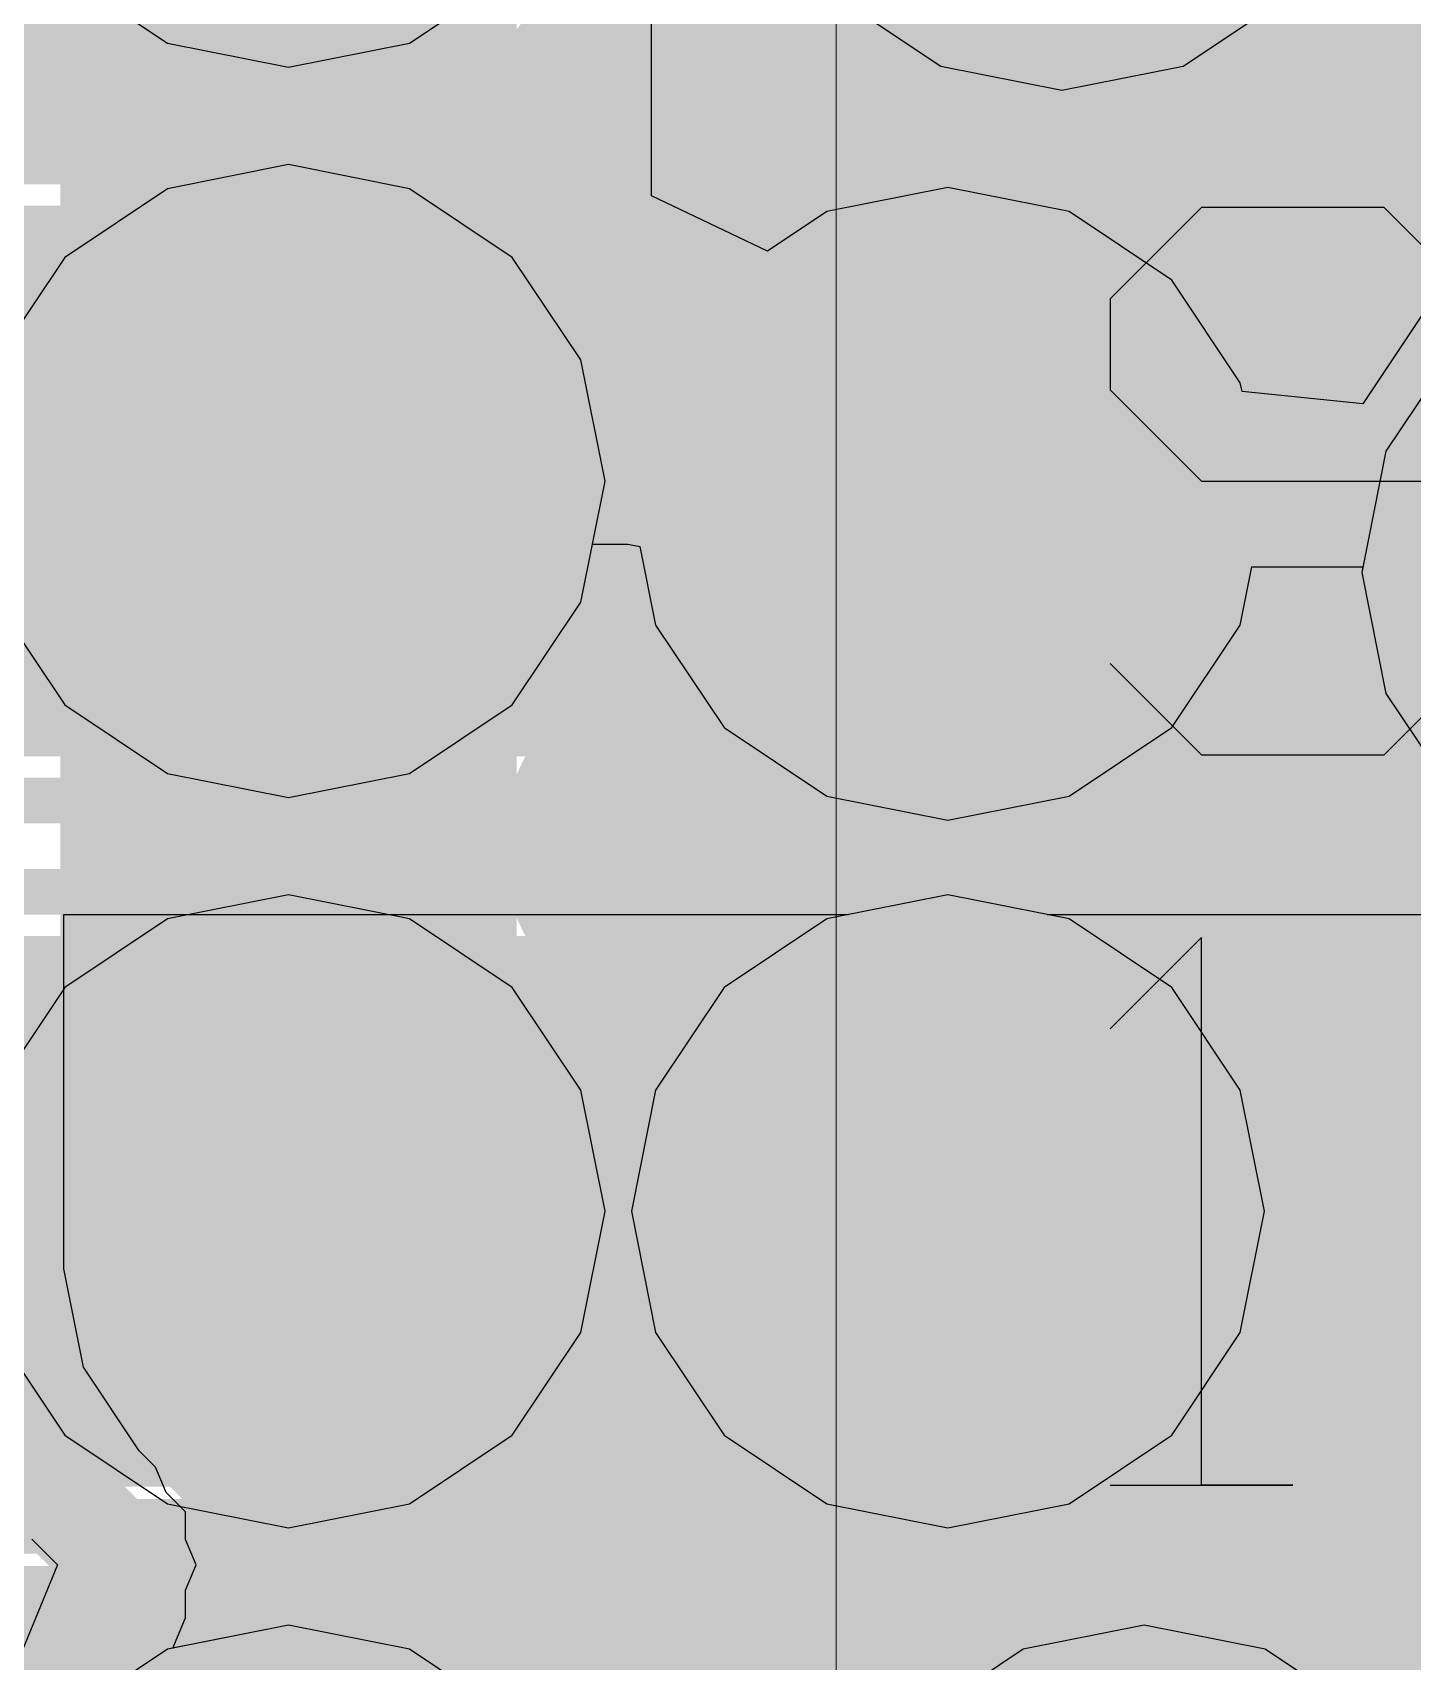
# Model space of a CAD drawing. Header units: millimetres. Extents: x 13 to 259, y -2 to 326.
# Drawn here: x 117.923 to 119.434, y 98.707 to 100.491 of the extents above; entities that cross this region are included whole.
import ezdxf

# ---------------------------------------------------------------- set-up
doc = ezdxf.new("R2010")
doc.units = ezdxf.units.MM
for name, color, linetype in [('BottomLayer', 5, 'Continuous'), ('BottomPaste', 16, 'Continuous'), ('BottomSolder', 6, 'Continuous'), ('ConnectLayer', 7, 'Continuous'), ('DrillDrawing', 1, 'Continuous'), ('Mechanical14', 56, 'Continuous'), ('Mechanical16', 56, 'Continuous'), ('MidLayer1', 16, 'Continuous'), ('MidLayer2', 76, 'Continuous'), ('MidLayer3', 90, 'Continuous'), ('MidLayer4', 156, 'Continuous'), ('MidLayer5', 130, 'Continuous'), ('MidLayer6', 216, 'Continuous'), ('MultiLayer', 9, 'Continuous'), ('TopLayer', 1, 'Continuous'), ('TopOverlay', 2, 'Continuous'), ('TopPaste', 8, 'Continuous'), ('TopSolder', 216, 'Continuous')]:
    doc.layers.add(name, color=color, linetype=linetype)

# ---------------------------------------------------------------- blocks, each defined once
blk = doc.blocks.new('CAPC0603X33N_B_2')
at = {"layer": 'BottomLayer'}
for points in [[(-0.575, -0.2), (-0.125, -0.2), (-0.575, 0.2), (-0.125, 0.2)], [(0.125, -0.2), (0.575, -0.2), (0.125, 0.2), (0.575, 0.2)]]:
    blk.add_solid(points, dxfattribs=at)
at = {"layer": 'BottomPaste'}
for points in [[(-0.575, -0.2), (-0.125, -0.2), (-0.575, 0.2), (-0.125, 0.2)], [(0.125, -0.2), (0.575, -0.2), (0.125, 0.2), (0.575, 0.2)]]:
    blk.add_solid(points, dxfattribs=at)
at = {"layer": 'BottomSolder'}
for points in [[(-0.6766, -0.3016), (-0.0234, -0.3016), (-0.6766, 0.3016), (-0.0234, 0.3016)], [(0.0234, -0.3016), (0.6766, -0.3016), (0.0234, 0.3016), (0.6766, 0.3016)]]:
    blk.add_solid(points, dxfattribs=at)
at = {"layer": 'Mechanical14', "const_width": 0.1}
for points in [[(-0.65, 0.25), (-0.65, -0.25)], [(0.65, 0.25), (-0.65, 0.25)], [(0.65, 0.25), (0.65, -0.25)], [(0.65, -0.25), (-0.65, -0.25)]]:
    blk.add_lwpolyline(points, dxfattribs=at)
at = {"layer": 'Mechanical14', "const_width": 0.05}
for points in [[(-0.675, 0.25, 1), (-0.625, 0.25, 1)], [(-0.675, 0.25, 1), (-0.625, 0.25, 1)], [(0.625, 0.25, 1), (0.675, 0.25, 1)], [(0.625, 0.25, 1), (0.675, 0.25, 1)], [(-0.675, -0.25, 1), (-0.625, -0.25, 1)], [(-0.675, -0.25, 1), (-0.625, -0.25, 1)], [(0.625, -0.25, 1), (0.675, -0.25, 1)], [(0.625, -0.25, 1), (0.675, -0.25, 1)]]:
    blk.add_lwpolyline(points, format="xyb", close=True, dxfattribs=at)
at = {"layer": 'Mechanical16', "const_width": 0.05}
for points in [[(-0.75, 0.35), (-0.75, -0.35)], [(0.75, 0.35), (-0.75, 0.35)], [(0.75, 0.35), (0.75, -0.35)], [(0, 0.3), (0, -0.3)], [(0.3, 0), (-0.3, 0)], [(0.75, -0.35), (-0.75, -0.35)]]:
    blk.add_lwpolyline(points, dxfattribs=at)
at = {"layer": 'Mechanical16', "const_width": 0.025}
for points in [[(-0.7625, 0.35, 1), (-0.7375, 0.35, 1)], [(-0.7625, 0.35, 1), (-0.7375, 0.35, 1)], [(0.7375, 0.35, 1), (0.7625, 0.35, 1)], [(0.7375, 0.35, 1), (0.7625, 0.35, 1)], [(-0.0125, 0.3, 1), (0.0125, 0.3, 1)], [(-0.3125, 0, 1), (-0.2875, 0, 1)], [(0.2875, 0, 1), (0.3125, 0, 1)], [(-0.0125, -0.3, 1), (0.0125, -0.3, 1)], [(-0.7625, -0.35, 1), (-0.7375, -0.35, 1)], [(-0.7625, -0.35, 1), (-0.7375, -0.35, 1)], [(0.7375, -0.35, 1), (0.7625, -0.35, 1)], [(0.7375, -0.35, 1), (0.7625, -0.35, 1)]]:
    blk.add_lwpolyline(points, format="xyb", close=True, dxfattribs=at)
blk = doc.blocks.new('CAPC0603X33N_B_3')
at = {"layer": 'BottomLayer'}
for points in [[(-0.575, -0.2), (-0.125, -0.2), (-0.575, 0.2), (-0.125, 0.2)], [(0.125, -0.2), (0.575, -0.2), (0.125, 0.2), (0.575, 0.2)]]:
    blk.add_solid(points, dxfattribs=at)
at = {"layer": 'BottomPaste'}
for points in [[(-0.575, -0.2), (-0.125, -0.2), (-0.575, 0.2), (-0.125, 0.2)], [(0.125, -0.2), (0.575, -0.2), (0.125, 0.2), (0.575, 0.2)]]:
    blk.add_solid(points, dxfattribs=at)
at = {"layer": 'BottomSolder'}
for points in [[(-0.6766, -0.3016), (-0.0234, -0.3016), (-0.6766, 0.3016), (-0.0234, 0.3016)], [(0.0234, -0.3016), (0.6766, -0.3016), (0.0234, 0.3016), (0.6766, 0.3016)]]:
    blk.add_solid(points, dxfattribs=at)
at = {"layer": 'Mechanical14', "const_width": 0.1}
for points in [[(-0.65, 0.25), (-0.65, -0.25)], [(0.65, 0.25), (-0.65, 0.25)], [(0.65, 0.25), (0.65, -0.25)], [(0.65, -0.25), (-0.65, -0.25)]]:
    blk.add_lwpolyline(points, dxfattribs=at)
at = {"layer": 'Mechanical14', "const_width": 0.05}
for points in [[(-0.675, 0.25, 1), (-0.625, 0.25, 1)], [(-0.675, 0.25, 1), (-0.625, 0.25, 1)], [(0.625, 0.25, 1), (0.675, 0.25, 1)], [(0.625, 0.25, 1), (0.675, 0.25, 1)], [(-0.675, -0.25, 1), (-0.625, -0.25, 1)], [(-0.675, -0.25, 1), (-0.625, -0.25, 1)], [(0.625, -0.25, 1), (0.675, -0.25, 1)], [(0.625, -0.25, 1), (0.675, -0.25, 1)]]:
    blk.add_lwpolyline(points, format="xyb", close=True, dxfattribs=at)
at = {"layer": 'Mechanical16', "const_width": 0.05}
for points in [[(-0.75, 0.35), (-0.75, -0.35)], [(0.75, 0.35), (-0.75, 0.35)], [(0.75, 0.35), (0.75, -0.35)], [(0, 0.3), (0, -0.3)], [(0.3, 0), (-0.3, 0)], [(0.75, -0.35), (-0.75, -0.35)]]:
    blk.add_lwpolyline(points, dxfattribs=at)
at = {"layer": 'Mechanical16', "const_width": 0.025}
for points in [[(-0.7625, 0.35, 1), (-0.7375, 0.35, 1)], [(-0.7625, 0.35, 1), (-0.7375, 0.35, 1)], [(0.7375, 0.35, 1), (0.7625, 0.35, 1)], [(0.7375, 0.35, 1), (0.7625, 0.35, 1)], [(-0.0125, 0.3, 1), (0.0125, 0.3, 1)], [(-0.3125, 0, 1), (-0.2875, 0, 1)], [(0.2875, 0, 1), (0.3125, 0, 1)], [(-0.0125, -0.3, 1), (0.0125, -0.3, 1)], [(-0.7625, -0.35, 1), (-0.7375, -0.35, 1)], [(-0.7625, -0.35, 1), (-0.7375, -0.35, 1)], [(0.7375, -0.35, 1), (0.7625, -0.35, 1)], [(0.7375, -0.35, 1), (0.7625, -0.35, 1)]]:
    blk.add_lwpolyline(points, format="xyb", close=True, dxfattribs=at)
blk = doc.blocks.new('CAPC1005X55N_B_21')
at = {"layer": 'BottomLayer'}
for points in [[(-0.76, -0.31), (-0.14, -0.31), (-0.76, 0.31), (-0.14, 0.31)], [(0.14, -0.31), (0.76, -0.31), (0.14, 0.31), (0.76, 0.31)]]:
    blk.add_solid(points, dxfattribs=at)
at = {"layer": 'BottomPaste'}
for points in [[(-0.76, -0.31), (-0.14, -0.31), (-0.76, 0.31), (-0.14, 0.31)], [(0.14, -0.31), (0.76, -0.31), (0.14, 0.31), (0.76, 0.31)]]:
    blk.add_solid(points, dxfattribs=at)
at = {"layer": 'BottomSolder'}
for points in [[(-0.8616, -0.4116), (-0.0384, -0.4116), (-0.8616, 0.4116), (-0.0384, 0.4116)], [(0.0384, -0.4116), (0.8616, -0.4116), (0.0384, 0.4116), (0.8616, 0.4116)]]:
    blk.add_solid(points, dxfattribs=at)
at = {"layer": 'Mechanical14', "const_width": 0.1}
for points in [[(0.5251, 0.2749), (-0.5249, 0.2749)], [(-0.5249, 0.2749), (-0.5249, -0.2751)], [(0.5251, 0.2749), (0.5251, -0.2751)], [(0.5251, -0.2751), (-0.5249, -0.2751)]]:
    blk.add_lwpolyline(points, dxfattribs=at)
at = {"layer": 'Mechanical14', "const_width": 0.05}
for points in [[(-0.5499, 0.2749, 1), (-0.5, 0.2749, 1)], [(-0.5499, 0.2749, 1), (-0.5, 0.2749, 1)], [(0.5001, 0.2749, 1), (0.55, 0.2749, 1)], [(0.5001, 0.2749, 1), (0.55, 0.2749, 1)], [(-0.5499, -0.2751, 1), (-0.5, -0.2751, 1)], [(-0.5499, -0.2751, 1), (-0.5, -0.2751, 1)], [(0.5001, -0.2751, 1), (0.55, -0.2751, 1)], [(0.5001, -0.2751, 1), (0.55, -0.2751, 1)]]:
    blk.add_lwpolyline(points, format="xyb", close=True, dxfattribs=at)
at = {"layer": 'Mechanical16', "const_width": 0.05}
for points in [[(0, 0.5), (0, -0.5)], [(0.91, 0.46), (-0.91, 0.46)], [(-0.91, 0.46), (-0.91, -0.46)], [(0.91, 0.46), (0.91, -0.46)], [(0.5, 0), (-0.5, 0)], [(0.91, -0.46), (-0.91, -0.46)]]:
    blk.add_lwpolyline(points, dxfattribs=at)
at = {"layer": 'Mechanical16', "const_width": 0.025}
for points in [[(-0.0125, 0.5, 1), (0.0125, 0.5, 1)], [(-0.9225, 0.46, 1), (-0.8975, 0.46, 1)], [(-0.9225, 0.46, 1), (-0.8975, 0.46, 1)], [(0.8975, 0.46, 1), (0.9225, 0.46, 1)], [(0.8975, 0.46, 1), (0.9225, 0.46, 1)], [(-0.5125, 0, 1), (-0.4875, 0, 1)], [(0.4875, 0, 1), (0.5125, 0, 1)], [(-0.9225, -0.46, 1), (-0.8975, -0.46, 1)], [(-0.9225, -0.46, 1), (-0.8975, -0.46, 1)], [(0.8975, -0.46, 1), (0.9225, -0.46, 1)], [(0.8975, -0.46, 1), (0.9225, -0.46, 1)], [(-0.0125, -0.5, 1), (0.0125, -0.5, 1)]]:
    blk.add_lwpolyline(points, format="xyb", close=True, dxfattribs=at)
blk = doc.blocks.new('RESC1005X40N_B_27')
at = {"layer": 'BottomLayer'}
for points in [[(-0.76, 0.31), (-0.76, -0.31), (-0.18, 0.31), (-0.18, -0.31)], [(0.18, 0.31), (0.18, -0.31), (0.76, 0.31), (0.76, -0.31)]]:
    blk.add_solid(points, dxfattribs=at)
at = {"layer": 'BottomPaste'}
for points in [[(-0.76, 0.31), (-0.76, -0.31), (-0.18, 0.31), (-0.18, -0.31)], [(0.18, 0.31), (0.18, -0.31), (0.76, 0.31), (0.76, -0.31)]]:
    blk.add_solid(points, dxfattribs=at)
at = {"layer": 'BottomSolder'}
for points in [[(-0.8616, 0.4116), (-0.8616, -0.4116), (-0.0784, 0.4116), (-0.0784, -0.4116)], [(0.0784, 0.4116), (0.0784, -0.4116), (0.8616, 0.4116), (0.8616, -0.4116)]]:
    blk.add_solid(points, dxfattribs=at)
at = {"layer": 'Mechanical14', "const_width": 0.1}
for points in [[(0.5, 0.25), (-0.5, 0.25)], [(-0.5, 0.25), (-0.5, -0.25)], [(0.5, 0.25), (0.5, -0.25)], [(0.5, -0.25), (-0.5, -0.25)]]:
    blk.add_lwpolyline(points, dxfattribs=at)
at = {"layer": 'Mechanical14', "const_width": 0.05}
for points in [[(-0.525, 0.25, 1), (-0.475, 0.25, 1)], [(-0.525, 0.25, 1), (-0.475, 0.25, 1)], [(0.475, 0.25, 1), (0.525, 0.25, 1)], [(0.475, 0.25, 1), (0.525, 0.25, 1)], [(-0.525, -0.25, 1), (-0.475, -0.25, 1)], [(-0.525, -0.25, 1), (-0.475, -0.25, 1)], [(0.475, -0.25, 1), (0.525, -0.25, 1)], [(0.475, -0.25, 1), (0.525, -0.25, 1)]]:
    blk.add_lwpolyline(points, format="xyb", close=True, dxfattribs=at)
at = {"layer": 'Mechanical16', "const_width": 0.05}
for points in [[(0, 0.5), (0, -0.5)], [(0.91, 0.46), (-0.91, 0.46)], [(-0.91, 0.46), (-0.91, -0.46)], [(0.91, 0.46), (0.91, -0.46)], [(0.5, 0), (-0.5, 0)], [(0.91, -0.46), (-0.91, -0.46)]]:
    blk.add_lwpolyline(points, dxfattribs=at)
at = {"layer": 'Mechanical16'}
for points, const_width in [([(-0.0125, 0.5, 1), (0.0125, 0.5, 1)], 0.025), ([(-0.9225, 0.46, 1), (-0.8975, 0.46, 1)], 0.025), ([(-0.9225, 0.46, 1), (-0.8975, 0.46, 1)], 0.025), ([(0.8975, 0.46, 1), (0.9225, 0.46, 1)], 0.025), ([(0.8975, 0.46, 1), (0.9225, 0.46, 1)], 0.025), ([(0.35, 0, 1), (-0.35, 0, 1)], 0.05), ([(-0.5125, 0, 1), (-0.4875, 0, 1)], 0.025), ([(-0.3625, 0, 1), (-0.3375, 0, 1)], 0.025), ([(0.3375, 0, 1), (0.3625, 0, 1)], 0.025), ([(0.4875, 0, 1), (0.5125, 0, 1)], 0.025), ([(-0.9225, -0.46, 1), (-0.8975, -0.46, 1)], 0.025), ([(-0.9225, -0.46, 1), (-0.8975, -0.46, 1)], 0.025), ([(0.8975, -0.46, 1), (0.9225, -0.46, 1)], 0.025), ([(0.8975, -0.46, 1), (0.9225, -0.46, 1)], 0.025), ([(-0.0125, -0.5, 1), (0.0125, -0.5, 1)], 0.025)]:
    blk.add_lwpolyline(points, format="xyb", close=True, dxfattribs=dict(at, const_width=const_width))
blk = doc.blocks.new('CAPC1005X55N_B_60')
at = {"layer": 'BottomLayer'}
for points in [[(-0.76, -0.31), (-0.14, -0.31), (-0.76, 0.31), (-0.14, 0.31)], [(0.14, -0.31), (0.76, -0.31), (0.14, 0.31), (0.76, 0.31)]]:
    blk.add_solid(points, dxfattribs=at)
at = {"layer": 'BottomPaste'}
for points in [[(-0.76, -0.31), (-0.14, -0.31), (-0.76, 0.31), (-0.14, 0.31)], [(0.14, -0.31), (0.76, -0.31), (0.14, 0.31), (0.76, 0.31)]]:
    blk.add_solid(points, dxfattribs=at)
at = {"layer": 'BottomSolder'}
for points in [[(-0.8616, -0.4116), (-0.0384, -0.4116), (-0.8616, 0.4116), (-0.0384, 0.4116)], [(0.0384, -0.4116), (0.8616, -0.4116), (0.0384, 0.4116), (0.8616, 0.4116)]]:
    blk.add_solid(points, dxfattribs=at)
at = {"layer": 'Mechanical14', "const_width": 0.1}
for points in [[(0.5251, 0.2749), (-0.5249, 0.2749)], [(-0.5249, 0.2749), (-0.5249, -0.2751)], [(0.5251, 0.2749), (0.5251, -0.2751)], [(0.5251, -0.2751), (-0.5249, -0.2751)]]:
    blk.add_lwpolyline(points, dxfattribs=at)
at = {"layer": 'Mechanical14', "const_width": 0.05}
for points in [[(-0.5499, 0.2749, 1), (-0.5, 0.2749, 1)], [(-0.5499, 0.2749, 1), (-0.5, 0.2749, 1)], [(0.5001, 0.2749, 1), (0.55, 0.2749, 1)], [(0.5001, 0.2749, 1), (0.55, 0.2749, 1)], [(-0.5499, -0.2751, 1), (-0.5, -0.2751, 1)], [(-0.5499, -0.2751, 1), (-0.5, -0.2751, 1)], [(0.5001, -0.2751, 1), (0.55, -0.2751, 1)], [(0.5001, -0.2751, 1), (0.55, -0.2751, 1)]]:
    blk.add_lwpolyline(points, format="xyb", close=True, dxfattribs=at)
at = {"layer": 'Mechanical16', "const_width": 0.05}
for points in [[(0, 0.5), (0, -0.5)], [(0.91, 0.46), (-0.91, 0.46)], [(-0.91, 0.46), (-0.91, -0.46)], [(0.91, 0.46), (0.91, -0.46)], [(0.5, 0), (-0.5, 0)], [(0.91, -0.46), (-0.91, -0.46)]]:
    blk.add_lwpolyline(points, dxfattribs=at)
at = {"layer": 'Mechanical16', "const_width": 0.025}
for points in [[(-0.0125, 0.5, 1), (0.0125, 0.5, 1)], [(-0.9225, 0.46, 1), (-0.8975, 0.46, 1)], [(-0.9225, 0.46, 1), (-0.8975, 0.46, 1)], [(0.8975, 0.46, 1), (0.9225, 0.46, 1)], [(0.8975, 0.46, 1), (0.9225, 0.46, 1)], [(-0.5125, 0, 1), (-0.4875, 0, 1)], [(0.4875, 0, 1), (0.5125, 0, 1)], [(-0.9225, -0.46, 1), (-0.8975, -0.46, 1)], [(-0.9225, -0.46, 1), (-0.8975, -0.46, 1)], [(0.8975, -0.46, 1), (0.9225, -0.46, 1)], [(0.8975, -0.46, 1), (0.9225, -0.46, 1)], [(-0.0125, -0.5, 1), (0.0125, -0.5, 1)]]:
    blk.add_lwpolyline(points, format="xyb", close=True, dxfattribs=at)
blk = doc.blocks.new('BGA144C80P12X12_1000X1000X170_150')
at = {"layer": 'Mechanical14'}
for p, q in [((1.8002, 5.6999), (1.7002, 5.5999)), ((2.0001, 5.4), (2.0001, 5.6999)), ((2.3, 5.5999), (2.2, 5.6999)), ((1.7002, 5.5999), (1.7002, 5.4)), ((2.3, 5.4), (2.3, 5.5999)), ((3.1, 5.3), (3.1, 5.4999)), ((3.1, 5.4999), (3.1, 5.4)), ((1.7002, 5.4), (1.8002, 5.3)), ((1.9001, 5.3), (2.0001, 5.4)), ((2.2, 5.3), (2.3, 5.4)), ((3.1, 5.4), (2.5002, 5.4)), ((2.5002, 5.4), (2.6002, 5.3)), ((1.8002, 5.3), (1.9001, 5.3))]:
    blk.add_line(p, q, dxfattribs=at)
at = {"layer": 'Mechanical14', "const_width": 0.1}
blk.add_lwpolyline([(5, 5), (-5, 5)], dxfattribs=at)
at = {"layer": 'TopLayer', "const_width": 0.2}
for points in [[(1.9, 4.4, 1), (2.1, 4.4, 1)], [(2.7, 4.4, 1), (2.9, 4.4, 1)]]:
    blk.add_lwpolyline(points, format="xyb", close=True, dxfattribs=at)
at = {"layer": 'TopOverlay'}
for const_width in [0.2, 0.001]:
    blk.add_lwpolyline([(5, 5), (-5, 5)], dxfattribs=dict(at, const_width=const_width))
at = {"layer": 'TopPaste', "const_width": 0.2}
for points in [[(1.9, 4.4, 1), (2.1, 4.4, 1)], [(2.7, 4.4, 1), (2.9, 4.4, 1)]]:
    blk.add_lwpolyline(points, format="xyb", close=True, dxfattribs=at)
at = {"layer": 'TopSolder', "const_width": 0.3016}
for points in [[(1.8492, 4.4, 1), (2.1508, 4.4, 1)], [(2.6492, 4.4, 1), (2.9508, 4.4, 1)]]:
    blk.add_lwpolyline(points, format="xyb", close=True, dxfattribs=at)

msp = doc.modelspace()

# ---------------------------------------------------------------- linework, layer by layer
at = {"layer": 'BottomLayer', "const_width": 0.25}
for points in [[(118.0778, 100, 1), (118.3278, 100, 1)], [(118.8, 99.975, 1), (119.05, 99.975, 1)], [(118.0778, 99.2, 1), (118.3278, 99.2, 1)], [(118.8, 99.2, 1), (119.05, 99.2, 1)]]:
    msp.add_lwpolyline(points, format="xyb", close=True, dxfattribs=at)
at = {"layer": 'ConnectLayer'}
for p, q in [((118.6005, 100.3124), (118.6005, 101.2626)), ((117.9577, 100.5549), (118.0702, 100.4797)), ((118.3355, 100.4797), (118.448, 100.5549)), ((118.8049, 100.5299), (118.9174, 100.4547)), ((119.1827, 100.4547), (119.2952, 100.5299)), ((118.0702, 100.4797), (118.2028, 100.4534)), ((118.2028, 100.4534), (118.3355, 100.4797)), ((118.9174, 100.4547), (119.05, 100.4284)), ((119.05, 100.4284), (119.1827, 100.4547)), ((118.2028, 100.3467), (118.0702, 100.3203)), ((118.3355, 100.3203), (118.2028, 100.3467)), ((118.0702, 100.3203), (117.9577, 100.2451)), ((118.448, 100.2451), (118.3355, 100.3203)), ((118.7275, 100.2519), (118.6005, 100.3124)), ((118.925, 100.3217), (118.7924, 100.2953)), ((119.0577, 100.2953), (118.925, 100.3217)), ((118.7924, 100.2953), (118.7275, 100.2519)), ((119.1702, 100.2201), (119.0577, 100.2953)), ((117.9577, 100.2451), (117.8826, 100.1327)), ((118.5231, 100.1327), (118.448, 100.2451)), ((119.2453, 100.1077), (119.1702, 100.2201)), ((119.4439, 100.1812), (119.3794, 100.0847)), ((118.5495, 100), (118.5231, 100.1327)), ((119.4799, 100.1451), (119.4048, 100.0327)), ((119.2472, 100.0982), (119.2453, 100.1077)), ((119.3794, 100.0847), (119.2472, 100.0982)), ((119.4048, 100.0327), (119.3784, 99.9)), ((118.5231, 99.8673), (118.5495, 100)), ((118.5231, 99.8673), (118.5358, 99.931)), ((118.5358, 99.931), (118.5744, 99.931)), ((118.5744, 99.931), (118.5877, 99.9284)), ((118.5877, 99.9284), (118.6048, 99.8423)), ((119.2453, 99.8423), (119.258, 99.906)), ((119.258, 99.906), (119.3796, 99.906)), ((119.3796, 99.906), (119.3784, 99.9)), ((119.3784, 99.9), (119.4048, 99.7673)), ((119.3784, 99.9), (119.4048, 99.7673)), ((117.8826, 99.8673), (117.9577, 99.7549)), ((117.8826, 99.8673), (117.9577, 99.7549)), ((118.448, 99.7549), (118.5231, 99.8673)), ((118.448, 99.7549), (118.5231, 99.8673)), ((118.6048, 99.8423), (118.6799, 99.7299)), ((119.1702, 99.7299), (119.2453, 99.8423)), ((117.9577, 99.7549), (118.0702, 99.6797)), ((117.9577, 99.7549), (118.0702, 99.6797)), ((118.3355, 99.6797), (118.448, 99.7549)), ((118.3355, 99.6797), (118.448, 99.7549)), ((119.4048, 99.7673), (119.4799, 99.6549)), ((119.4048, 99.7673), (119.4799, 99.6549)), ((118.6799, 99.7299), (118.7924, 99.6547)), ((119.0577, 99.6547), (119.1702, 99.7299)), ((118.0702, 99.6797), (118.2028, 99.6534)), ((118.0702, 99.6797), (118.2028, 99.6534)), ((118.2028, 99.6534), (118.3355, 99.6797)), ((118.2028, 99.6534), (118.3355, 99.6797)), ((118.7924, 99.6547), (118.925, 99.6284)), ((118.925, 99.6284), (119.0577, 99.6547)), ((118.2028, 99.5467), (118.0702, 99.5203)), ((118.2028, 99.5467), (118.0702, 99.5203)), ((118.3355, 99.5203), (118.2028, 99.5467)), ((118.3355, 99.5203), (118.2028, 99.5467)), ((118.925, 99.5467), (118.7924, 99.5203)), ((119.0577, 99.5203), (118.925, 99.5467)), ((117.9567, 99.1371), (117.9567, 99.525)), ((117.9567, 99.525), (118.8162, 99.525)), ((118.8162, 99.525), (118.7924, 99.5203)), ((119.0577, 99.5203), (119.0339, 99.525)), ((119.0339, 99.525), (120.725, 99.525)), ((118.0702, 99.5203), (117.9577, 99.4451)), ((118.0702, 99.5203), (117.9577, 99.4451)), ((118.448, 99.4451), (118.3355, 99.5203)), ((118.448, 99.4451), (118.3355, 99.5203)), ((118.7924, 99.5203), (118.6799, 99.4451)), ((118.7924, 99.5203), (118.6799, 99.4451)), ((119.1702, 99.4451), (119.0577, 99.5203)), ((119.1702, 99.4451), (119.0577, 99.5203)), ((117.9577, 99.4451), (117.8826, 99.3327)), ((117.9577, 99.4451), (117.8826, 99.3327)), ((118.5231, 99.3327), (118.448, 99.4451)), ((118.5231, 99.3327), (118.448, 99.4451)), ((118.6799, 99.4451), (118.6048, 99.3327)), ((118.6799, 99.4451), (118.6048, 99.3327)), ((119.2453, 99.3327), (119.1702, 99.4451)), ((119.2453, 99.3327), (119.1702, 99.4451)), ((118.5495, 99.2), (118.5231, 99.3327)), ((118.5495, 99.2), (118.5231, 99.3327)), ((118.6048, 99.3327), (118.5784, 99.2)), ((118.6048, 99.3327), (118.5784, 99.2)), ((119.2717, 99.2), (119.2453, 99.3327)), ((119.2717, 99.2), (119.2453, 99.3327)), ((118.5231, 99.0674), (118.5495, 99.2)), ((118.5231, 99.0674), (118.5495, 99.2)), ((118.5784, 99.2), (118.6048, 99.0673)), ((118.5784, 99.2), (118.6048, 99.0673)), ((119.2453, 99.0673), (119.2717, 99.2)), ((119.2453, 99.0673), (119.2717, 99.2)), ((117.9782, 99.0292), (117.9567, 99.1371)), ((117.8826, 99.0674), (117.9577, 98.9549)), ((117.8826, 99.0674), (117.9577, 98.9549)), ((118.448, 98.9549), (118.5231, 99.0674)), ((118.448, 98.9549), (118.5231, 99.0674)), ((118.6048, 99.0673), (118.6799, 98.9549)), ((118.6048, 99.0673), (118.6799, 98.9549)), ((119.1702, 98.9549), (119.2453, 99.0673)), ((119.1702, 98.9549), (119.2453, 99.0673)), ((118.0394, 98.9376), (117.9782, 99.0292)), ((117.9577, 98.9549), (118.0702, 98.8797)), ((117.9577, 98.9549), (118.0702, 98.8797)), ((118.3355, 98.8797), (118.448, 98.9549)), ((118.3355, 98.8797), (118.448, 98.9549)), ((118.6799, 98.9549), (118.7924, 98.8797)), ((118.6799, 98.9549), (118.7924, 98.8797)), ((119.0577, 98.8797), (119.1702, 98.9549)), ((119.0577, 98.8797), (119.1702, 98.9549)), ((118.0572, 98.9198), (118.0394, 98.9376)), ((118.0687, 98.892), (118.0572, 98.9198)), ((118.09, 98.8707), (118.0687, 98.892)), ((118.0702, 98.8797), (118.2028, 98.8534)), ((118.0702, 98.8797), (118.2028, 98.8534)), ((118.2028, 98.8534), (118.3355, 98.8797)), ((118.2028, 98.8534), (118.3355, 98.8797)), ((118.7924, 98.8797), (118.925, 98.8534)), ((118.7924, 98.8797), (118.925, 98.8534)), ((118.925, 98.8534), (119.0577, 98.8797)), ((118.925, 98.8534), (119.0577, 98.8797)), ((118.09, 98.8405), (118.09, 98.8707)), ((117.9217, 98.841), (117.95, 98.8127)), ((118.1016, 98.8127), (118.09, 98.8405)), ((117.95, 98.8127), (117.9118, 98.7203)), ((118.09, 98.7848), (118.1016, 98.8127)), ((118.09, 98.7547), (118.09, 98.7848)), ((118.0763, 98.7215), (118.09, 98.7547)), ((118.2028, 98.7467), (118.0702, 98.7203)), ((118.2028, 98.7467), (118.0702, 98.7203)), ((118.2028, 98.7467), (118.0763, 98.7215)), ((118.3355, 98.7203), (118.2028, 98.7467)), ((118.3355, 98.7203), (118.2028, 98.7467)), ((118.3355, 98.7203), (118.2028, 98.7467)), ((119.14, 98.7467), (119.0074, 98.7203)), ((119.14, 98.7467), (119.0074, 98.7203)), ((119.14, 98.7467), (119.0074, 98.7203)), ((119.2727, 98.7203), (119.14, 98.7467)), ((119.2727, 98.7203), (119.14, 98.7467)), ((119.2727, 98.7203), (119.14, 98.7467)), ((118.0702, 98.7203), (117.9577, 98.6451)), ((118.0702, 98.7203), (117.9577, 98.6451)), ((118.448, 98.6451), (118.3355, 98.7203)), ((118.448, 98.6451), (118.3355, 98.7203)), ((118.448, 98.6451), (118.3355, 98.7203)), ((119.0074, 98.7203), (118.8949, 98.6451)), ((119.0074, 98.7203), (118.8949, 98.6451)), ((119.0074, 98.7203), (118.8949, 98.6451)), ((119.3852, 98.6451), (119.2727, 98.7203)), ((119.3852, 98.6451), (119.2727, 98.7203)), ((119.3852, 98.6451), (119.2727, 98.7203))]:
    msp.add_line(p, q, dxfattribs=at)
at = {"layer": 'ConnectLayer', "const_width": 0.4}
for points in [[(119.64, 100.775, -0.139779), (119.5513, 100.4639)], [(119.64, 100.775, -0.139779), (119.5513, 100.4639)], [(119.5513, 100.4639, -0.50472), (120.315, 99.9)], [(119.5513, 100.4639, -0.50472), (120.315, 99.9)], [(118.6365, 100.4, -0.059253), (118.7183, 100.2871)], [(118.6365, 100.4, -0.059253), (118.7183, 100.2871)], [(118.7183, 100.2871, -0.05847), (118.6143, 100.3772)], [(118.7183, 100.2871, -0.05847), (118.6143, 100.3772)], [(119.2238, 100.2112, -0.227846), (118.7183, 100.2871)], [(118.7183, 100.2871, -0.127753), (118.7928, 100)], [(119.2238, 100.2112, -0.227846), (118.7183, 100.2871)], [(118.7183, 100.2871, -0.127753), (118.7928, 100)], [(119.4842, 99.3614, -0.454346), (119.2238, 100.2112)], [(119.4842, 99.3614, -0.454346), (119.2238, 100.2112)], [(118.7928, 100, -0.188432), (118.6365, 99.6)], [(118.7928, 100, -0.188432), (118.6365, 99.6)], [(118.7923, 99.975, -0.177481), (118.6365, 99.6)], [(119.2925, 99.4988, -0.222376), (119.1398, 99.975)], [(118.6365, 99.6, -0.188432), (118.7928, 99.2)], [(118.6365, 99.6, -0.188432), (118.7928, 99.2)], [(118.6365, 99.6, -0.188432), (118.7928, 99.2)], [(119.433, 98.9122, -0.199193), (119.4842, 99.3614)], [(119.433, 98.9122, -0.199193), (119.4842, 99.3614)], [(118.7928, 99.2, -0.188433), (118.6365, 98.8)], [(118.7928, 99.2, -0.188433), (118.6365, 98.8)], [(118.6714, 98.7585, -0.375631), (119.433, 98.9122)], [(118.6714, 98.7585, -0.375631), (119.433, 98.9122)]]:
    msp.add_lwpolyline(points, format="xyb", dxfattribs=at)
at = {"layer": 'ConnectLayer', "const_width": 0.2}
for points in [[(119.4513, 100.4639, 1), (119.6513, 100.4639, 1)], [(119.4513, 100.4639, 1), (119.6513, 100.4639, 1)], [(119.4513, 100.4639, 1), (119.6513, 100.4639, 1)], [(119.4513, 100.4639, 1), (119.6513, 100.4639, 1)], [(118.5365, 100.4, 1), (118.7365, 100.4, 1)], [(118.5365, 100.4, 1), (118.7365, 100.4, 1)], [(118.5143, 100.3772, 1), (118.7143, 100.3772, 1)], [(118.5143, 100.3772, 1), (118.7143, 100.3772, 1)], [(118.6183, 100.2871, 1), (118.8183, 100.2871, 1)], [(118.6183, 100.2871, 1), (118.8183, 100.2871, 1)], [(118.6183, 100.2871, 1), (118.8183, 100.2871, 1)], [(118.6183, 100.2871, 1), (118.8183, 100.2871, 1)], [(118.6183, 100.2871, 1), (118.8183, 100.2871, 1)], [(118.6183, 100.2871, 1), (118.8183, 100.2871, 1)], [(118.6183, 100.2871, 1), (118.8183, 100.2871, 1)], [(118.6183, 100.2871, 1), (118.8183, 100.2871, 1)], [(118.7782, 100.2106, 1), (118.9782, 100.2106, 1)], [(118.7782, 100.2106, 1), (118.9782, 100.2106, 1)], [(119.1238, 100.2112, 1), (119.3238, 100.2112, 1)], [(119.1238, 100.2112, 1), (119.3238, 100.2112, 1)], [(119.1238, 100.2112, 1), (119.3238, 100.2112, 1)], [(119.1238, 100.2112, 1), (119.3238, 100.2112, 1)], [(118.6747, 100.1451, 1), (118.8747, 100.1451, 1)], [(118.6747, 100.1451, 1), (118.8747, 100.1451, 1)], [(118.6817, 100.1141, 1), (118.8817, 100.1141, 1)], [(118.6817, 100.1141, 1), (118.8817, 100.1141, 1)], [(118.6928, 100, 1), (118.8928, 100, 1)], [(118.6928, 100, 1), (118.8928, 100, 1)], [(118.6928, 100, 1), (118.8928, 100, 1)], [(118.6928, 100, 1), (118.8928, 100, 1)], [(118.6923, 99.975, 1), (118.8923, 99.975, 1)], [(118.6923, 99.975, 1), (118.8923, 99.975, 1)], [(118.8448, 99.975, 1), (119.0448, 99.975, 1)], [(119.0398, 99.975, 1), (119.2398, 99.975, 1)], [(119.0398, 99.975, 1), (119.2398, 99.975, 1)], [(119.0495, 99.7704, 1), (119.2495, 99.7704, 1)], [(119.0495, 99.7704, 1), (119.2495, 99.7704, 1)], [(119.0495, 99.7704, 1), (119.2495, 99.7704, 1)], [(119.083, 99.6669, 1), (119.283, 99.6669, 1)], [(119.083, 99.6669, 1), (119.283, 99.6669, 1)], [(119.083, 99.6669, 1), (119.283, 99.6669, 1)], [(118.5365, 99.6, 1), (118.7365, 99.6, 1)], [(118.5365, 99.6, 1), (118.7365, 99.6, 1)], [(118.5365, 99.6, 1), (118.7365, 99.6, 1)], [(118.5365, 99.6, 1), (118.7365, 99.6, 1)], [(118.5365, 99.6, 1), (118.7365, 99.6, 1)], [(118.5365, 99.6, 1), (118.7365, 99.6, 1)], [(119.1925, 99.4988, 1), (119.3925, 99.4988, 1)], [(119.1925, 99.4988, 1), (119.3925, 99.4988, 1)], [(119.3842, 99.3614, 1), (119.5842, 99.3614, 1)], [(119.3842, 99.3614, 1), (119.5842, 99.3614, 1)], [(119.3842, 99.3614, 1), (119.5842, 99.3614, 1)], [(119.3842, 99.3614, 1), (119.5842, 99.3614, 1)], [(118.6867, 99.2847, 1), (118.8867, 99.2847, 1)], [(118.6867, 99.2847, 1), (118.8867, 99.2847, 1)], [(118.6867, 99.2847, 1), (118.8867, 99.2847, 1)], [(118.6884, 99.2723, 1), (118.8884, 99.2723, 1)], [(118.6884, 99.2723, 1), (118.8884, 99.2723, 1)], [(118.6884, 99.2723, 1), (118.8884, 99.2723, 1)], [(118.6928, 99.2, 1), (118.8928, 99.2, 1)], [(118.6928, 99.2, 1), (118.8928, 99.2, 1)], [(118.6928, 99.2, 1), (118.8928, 99.2, 1)], [(118.6928, 99.2, 1), (118.8928, 99.2, 1)], [(118.6928, 99.2, 1), (118.8928, 99.2, 1)], [(118.6928, 99.2, 1), (118.8928, 99.2, 1)], [(118.7714, 99.2, 1), (118.9714, 99.2, 1)], [(118.8937, 99.2, 1), (119.0937, 99.2, 1)], [(118.8937, 99.2, 1), (119.0937, 99.2, 1)], [(119.3108, 99.0461, 1), (119.5108, 99.0461, 1)], [(119.3108, 99.0461, 1), (119.5108, 99.0461, 1)], [(118.9841, 98.9873, 1), (119.1841, 98.9873, 1)], [(118.9841, 98.9873, 1), (119.1841, 98.9873, 1)], [(119.225, 98.9603, 1), (119.425, 98.9603, 1)], [(119.225, 98.9603, 1), (119.425, 98.9603, 1)], [(119.333, 98.9122, 1), (119.533, 98.9122, 1)], [(119.333, 98.9122, 1), (119.533, 98.9122, 1)], [(119.333, 98.9122, 1), (119.533, 98.9122, 1)], [(119.333, 98.9122, 1), (119.533, 98.9122, 1)], [(118.5365, 98.8, 1), (118.7365, 98.8, 1)], [(118.5365, 98.8, 1), (118.7365, 98.8, 1)], [(118.5714, 98.7585, 1), (118.7714, 98.7585, 1)], [(118.5714, 98.7585, 1), (118.7714, 98.7585, 1)]]:
    msp.add_lwpolyline(points, format="xyb", close=True, dxfattribs=at)
at = {"layer": 'ConnectLayer', "const_width": 0.4}
for points in [[(118.7817, 100.1141), (118.8782, 100.2106)], [(118.7817, 100.1141), (118.8782, 100.2106)], [(118.7747, 100.1451), (119.1495, 99.7704)], [(118.7747, 100.1451), (119.1495, 99.7704)], [(118.7923, 99.975), (119.1398, 99.975)], [(118.9448, 99.975), (119.1495, 99.7704)], [(118.7884, 99.2723), (119.183, 99.6669)], [(118.7884, 99.2723), (119.183, 99.6669)], [(118.7884, 99.2723), (119.183, 99.6669)], [(118.9937, 99.2), (119.2925, 99.4988)], [(118.7867, 99.2847), (119.0841, 98.9873)], [(118.7867, 99.2847), (119.0841, 98.9873)], [(118.7867, 99.2847), (118.8714, 99.2)], [(118.7928, 99.2), (118.9937, 99.2)], [(119.325, 98.9603), (119.4108, 99.0461)], [(119.325, 98.9603), (119.4108, 99.0461)]]:
    msp.add_lwpolyline(points, dxfattribs=at)
at = {"layer": 'DrillDrawing', "const_width": 0.0508}
for points in [[(118.0758, 100.127), (118.0758, 100.254)], [(118.0758, 100.254), (118.3298, 100.254)], [(118.3298, 100.127), (118.3298, 100.254)], [(118.798, 100.102), (118.798, 100.229)], [(118.798, 100.229), (119.052, 100.229)], [(119.052, 100.102), (119.052, 100.229)], [(117.9488, 99.873), (117.9488, 100.127)], [(117.9488, 100.127), (118.0758, 100.127)], [(118.3298, 100.127), (118.4568, 100.127)], [(118.4568, 99.873), (118.4568, 100.127)], [(118.671, 99.848), (118.671, 100.102)], [(118.671, 100.102), (118.798, 100.102)], [(119.052, 100.102), (119.179, 100.102)], [(119.179, 99.848), (119.179, 100.102)], [(117.9488, 99.873), (118.0758, 99.873)], [(118.0758, 99.746), (118.0758, 99.873)], [(118.3298, 99.873), (118.4568, 99.873)], [(118.3298, 99.746), (118.3298, 99.873)], [(118.671, 99.848), (118.798, 99.848)], [(118.798, 99.721), (118.798, 99.848)], [(119.052, 99.848), (119.179, 99.848)], [(119.052, 99.721), (119.052, 99.848)], [(118.0758, 99.746), (118.3298, 99.746)], [(118.798, 99.721), (119.052, 99.721)], [(118.0758, 99.327), (118.0758, 99.454)], [(118.0758, 99.454), (118.3298, 99.454)], [(118.3298, 99.327), (118.3298, 99.454)], [(118.798, 99.327), (118.798, 99.454)], [(118.798, 99.454), (119.052, 99.454)], [(119.052, 99.327), (119.052, 99.454)], [(117.9488, 99.073), (117.9488, 99.327)], [(117.9488, 99.327), (118.0758, 99.327)], [(118.3298, 99.327), (118.4568, 99.327)], [(118.4568, 99.073), (118.4568, 99.327)], [(118.671, 99.073), (118.671, 99.327)], [(118.671, 99.327), (118.798, 99.327)], [(119.052, 99.327), (119.179, 99.327)], [(119.179, 99.073), (119.179, 99.327)], [(117.9488, 99.073), (118.0758, 99.073)], [(118.0758, 98.946), (118.0758, 99.073)], [(118.3298, 99.073), (118.4568, 99.073)], [(118.3298, 98.946), (118.3298, 99.073)], [(118.671, 99.073), (118.798, 99.073)], [(118.798, 98.946), (118.798, 99.073)], [(119.052, 99.073), (119.179, 99.073)], [(119.052, 98.946), (119.052, 99.073)], [(118.0758, 98.946), (118.3298, 98.946)], [(118.798, 98.946), (119.052, 98.946)]]:
    msp.add_lwpolyline(points, dxfattribs=at)
at = {"layer": 'DrillDrawing', "const_width": 0.0254}
for points in [[(118.0631, 100.254, 1), (118.0885, 100.254, 1)], [(118.0631, 100.254, 1), (118.0885, 100.254, 1)], [(118.3171, 100.254, 1), (118.3425, 100.254, 1)], [(118.3171, 100.254, 1), (118.3425, 100.254, 1)], [(118.7853, 100.229, 1), (118.8107, 100.229, 1)], [(118.7853, 100.229, 1), (118.8107, 100.229, 1)], [(119.0393, 100.229, 1), (119.0647, 100.229, 1)], [(119.0393, 100.229, 1), (119.0647, 100.229, 1)], [(117.9361, 100.127, 1), (117.9615, 100.127, 1)], [(117.9361, 100.127, 1), (117.9615, 100.127, 1)], [(118.0631, 100.127, 1), (118.0885, 100.127, 1)], [(118.0631, 100.127, 1), (118.0885, 100.127, 1)], [(118.3171, 100.127, 1), (118.3425, 100.127, 1)], [(118.3171, 100.127, 1), (118.3425, 100.127, 1)], [(118.4441, 100.127, 1), (118.4695, 100.127, 1)], [(118.4441, 100.127, 1), (118.4695, 100.127, 1)], [(118.6583, 100.102, 1), (118.6837, 100.102, 1)], [(118.6583, 100.102, 1), (118.6837, 100.102, 1)], [(118.7853, 100.102, 1), (118.8107, 100.102, 1)], [(118.7853, 100.102, 1), (118.8107, 100.102, 1)], [(119.0393, 100.102, 1), (119.0647, 100.102, 1)], [(119.0393, 100.102, 1), (119.0647, 100.102, 1)], [(119.1663, 100.102, 1), (119.1917, 100.102, 1)], [(119.1663, 100.102, 1), (119.1917, 100.102, 1)], [(117.9361, 99.873, 1), (117.9615, 99.873, 1)], [(117.9361, 99.873, 1), (117.9615, 99.873, 1)], [(118.0631, 99.873, 1), (118.0885, 99.873, 1)], [(118.0631, 99.873, 1), (118.0885, 99.873, 1)], [(118.3171, 99.873, 1), (118.3425, 99.873, 1)], [(118.3171, 99.873, 1), (118.3425, 99.873, 1)], [(118.4441, 99.873, 1), (118.4695, 99.873, 1)], [(118.4441, 99.873, 1), (118.4695, 99.873, 1)], [(118.6583, 99.848, 1), (118.6837, 99.848, 1)], [(118.6583, 99.848, 1), (118.6837, 99.848, 1)], [(118.7853, 99.848, 1), (118.8107, 99.848, 1)], [(118.7853, 99.848, 1), (118.8107, 99.848, 1)], [(119.0393, 99.848, 1), (119.0647, 99.848, 1)], [(119.0393, 99.848, 1), (119.0647, 99.848, 1)], [(119.1663, 99.848, 1), (119.1917, 99.848, 1)], [(119.1663, 99.848, 1), (119.1917, 99.848, 1)], [(118.0631, 99.746, 1), (118.0885, 99.746, 1)], [(118.0631, 99.746, 1), (118.0885, 99.746, 1)], [(118.3171, 99.746, 1), (118.3425, 99.746, 1)], [(118.3171, 99.746, 1), (118.3425, 99.746, 1)], [(118.7853, 99.721, 1), (118.8107, 99.721, 1)], [(118.7853, 99.721, 1), (118.8107, 99.721, 1)], [(119.0393, 99.721, 1), (119.0647, 99.721, 1)], [(119.0393, 99.721, 1), (119.0647, 99.721, 1)], [(118.0631, 99.454, 1), (118.0885, 99.454, 1)], [(118.0631, 99.454, 1), (118.0885, 99.454, 1)], [(118.3171, 99.454, 1), (118.3425, 99.454, 1)], [(118.3171, 99.454, 1), (118.3425, 99.454, 1)], [(118.7853, 99.454, 1), (118.8107, 99.454, 1)], [(118.7853, 99.454, 1), (118.8107, 99.454, 1)], [(119.0393, 99.454, 1), (119.0647, 99.454, 1)], [(119.0393, 99.454, 1), (119.0647, 99.454, 1)], [(117.9361, 99.327, 1), (117.9615, 99.327, 1)], [(117.9361, 99.327, 1), (117.9615, 99.327, 1)], [(118.0631, 99.327, 1), (118.0885, 99.327, 1)], [(118.0631, 99.327, 1), (118.0885, 99.327, 1)], [(118.3171, 99.327, 1), (118.3425, 99.327, 1)], [(118.3171, 99.327, 1), (118.3425, 99.327, 1)], [(118.4441, 99.327, 1), (118.4695, 99.327, 1)], [(118.4441, 99.327, 1), (118.4695, 99.327, 1)], [(118.6583, 99.327, 1), (118.6837, 99.327, 1)], [(118.6583, 99.327, 1), (118.6837, 99.327, 1)], [(118.7853, 99.327, 1), (118.8107, 99.327, 1)], [(118.7853, 99.327, 1), (118.8107, 99.327, 1)], [(119.0393, 99.327, 1), (119.0647, 99.327, 1)], [(119.0393, 99.327, 1), (119.0647, 99.327, 1)], [(119.1663, 99.327, 1), (119.1917, 99.327, 1)], [(119.1663, 99.327, 1), (119.1917, 99.327, 1)], [(117.9361, 99.073, 1), (117.9615, 99.073, 1)], [(117.9361, 99.073, 1), (117.9615, 99.073, 1)], [(118.0631, 99.073, 1), (118.0885, 99.073, 1)], [(118.0631, 99.073, 1), (118.0885, 99.073, 1)], [(118.3171, 99.073, 1), (118.3425, 99.073, 1)], [(118.3171, 99.073, 1), (118.3425, 99.073, 1)], [(118.4441, 99.073, 1), (118.4695, 99.073, 1)], [(118.4441, 99.073, 1), (118.4695, 99.073, 1)], [(118.6583, 99.073, 1), (118.6837, 99.073, 1)], [(118.6583, 99.073, 1), (118.6837, 99.073, 1)], [(118.7853, 99.073, 1), (118.8107, 99.073, 1)], [(118.7853, 99.073, 1), (118.8107, 99.073, 1)], [(119.0393, 99.073, 1), (119.0647, 99.073, 1)], [(119.0393, 99.073, 1), (119.0647, 99.073, 1)], [(119.1663, 99.073, 1), (119.1917, 99.073, 1)], [(119.1663, 99.073, 1), (119.1917, 99.073, 1)], [(118.0631, 98.946, 1), (118.0885, 98.946, 1)], [(118.0631, 98.946, 1), (118.0885, 98.946, 1)], [(118.3171, 98.946, 1), (118.3425, 98.946, 1)], [(118.3171, 98.946, 1), (118.3425, 98.946, 1)], [(118.7853, 98.946, 1), (118.8107, 98.946, 1)], [(118.7853, 98.946, 1), (118.8107, 98.946, 1)], [(119.0393, 98.946, 1), (119.0647, 98.946, 1)], [(119.0393, 98.946, 1), (119.0647, 98.946, 1)]]:
    msp.add_lwpolyline(points, format="xyb", close=True, dxfattribs=at)
at = {"layer": 'MidLayer1', "const_width": 0.2}
for points in [[(118.1028, 100, 1), (118.3028, 100, 1)], [(118.825, 99.975, 1), (119.025, 99.975, 1)], [(118.1028, 99.2, 1), (118.3028, 99.2, 1)], [(118.825, 99.2, 1), (119.025, 99.2, 1)]]:
    msp.add_lwpolyline(points, format="xyb", close=True, dxfattribs=at)
at = {"layer": 'MidLayer2'}
for points, const_width in [([(118.7098, 100.4889), (118.9959, 100.775)], 0.2), ([(118.6209, 100.4), (118.7098, 100.4889)], 0.12), ([(117.8028, 100.4), (118.6209, 100.4)], 0.12)]:
    msp.add_lwpolyline(points, dxfattribs=dict(at, const_width=const_width))
for points, const_width in [([(118.6598, 100.4889, 1), (118.7598, 100.4889, 1)], 0.1), ([(118.6798, 100.4889, 1), (118.7398, 100.4889, 1)], 0.06), ([(118.5909, 100.4, 1), (118.6509, 100.4, 1)], 0.06), ([(118.5909, 100.4, 1), (118.6509, 100.4, 1)], 0.06), ([(118.1028, 100, 1), (118.3028, 100, 1)], 0.2), ([(118.825, 99.975, 1), (119.025, 99.975, 1)], 0.2), ([(118.1028, 99.2, 1), (118.3028, 99.2, 1)], 0.2), ([(118.825, 99.2, 1), (119.025, 99.2, 1)], 0.2)]:
    msp.add_lwpolyline(points, format="xyb", close=True, dxfattribs=dict(at, const_width=const_width))
at = {"layer": 'MidLayer3', "const_width": 0.12}
for points in [[(115.6372, 100.4), (118.3685, 100.4)], [(118.3685, 100.4), (118.3935, 100.375)], [(118.3935, 100.375), (124.1875, 100.375)], [(119.1594, 98.8), (119.8344, 99.475)], [(117.8028, 99.0343), (118.0372, 98.8)], [(118.0372, 98.8), (119.1594, 98.8)]]:
    msp.add_lwpolyline(points, dxfattribs=at)
at = {"layer": 'MidLayer3'}
for points, const_width in [([(118.3385, 100.4, 1), (118.3985, 100.4, 1)], 0.06), ([(118.3385, 100.4, 1), (118.3985, 100.4, 1)], 0.06), ([(118.3635, 100.375, 1), (118.4235, 100.375, 1)], 0.06), ([(118.3635, 100.375, 1), (118.4235, 100.375, 1)], 0.06), ([(118.1028, 100, 1), (118.3028, 100, 1)], 0.2), ([(118.825, 99.975, 1), (119.025, 99.975, 1)], 0.2), ([(118.1028, 99.2, 1), (118.3028, 99.2, 1)], 0.2), ([(118.825, 99.2, 1), (119.025, 99.2, 1)], 0.2), ([(118.0072, 98.8, 1), (118.0672, 98.8, 1)], 0.06), ([(118.0072, 98.8, 1), (118.0672, 98.8, 1)], 0.06), ([(119.1294, 98.8, 1), (119.1894, 98.8, 1)], 0.06), ([(119.1294, 98.8, 1), (119.1894, 98.8, 1)], 0.06)]:
    msp.add_lwpolyline(points, format="xyb", close=True, dxfattribs=dict(at, const_width=const_width))
at = {"layer": 'MidLayer4', "const_width": 0.12}
for points in [[(117.8028, 100.6343), (118.0372, 100.4)], [(118.0372, 100.4), (118.675, 100.4)], [(118.675, 100.4), (118.7, 100.375)], [(118.7, 100.375), (120.16, 100.375)]]:
    msp.add_lwpolyline(points, dxfattribs=at)
at = {"layer": 'MidLayer4'}
for points, const_width in [([(118.0072, 100.4, 1), (118.0672, 100.4, 1)], 0.06), ([(118.0072, 100.4, 1), (118.0672, 100.4, 1)], 0.06), ([(118.6451, 100.4, 1), (118.705, 100.4, 1)], 0.06), ([(118.6451, 100.4, 1), (118.705, 100.4, 1)], 0.06), ([(118.6701, 100.375, 1), (118.73, 100.375, 1)], 0.06), ([(118.6701, 100.375, 1), (118.73, 100.375, 1)], 0.06), ([(118.1028, 100, 1), (118.3028, 100, 1)], 0.2), ([(118.825, 99.975, 1), (119.025, 99.975, 1)], 0.2), ([(118.1028, 99.2, 1), (118.3028, 99.2, 1)], 0.2), ([(118.825, 99.2, 1), (119.025, 99.2, 1)], 0.2)]:
    msp.add_lwpolyline(points, format="xyb", close=True, dxfattribs=dict(at, const_width=const_width))
at = {"layer": 'MidLayer5', "const_width": 0.2}
for points in [[(118.1028, 100, 1), (118.3028, 100, 1)], [(118.825, 99.975, 1), (119.025, 99.975, 1)], [(118.1028, 99.2, 1), (118.3028, 99.2, 1)], [(118.825, 99.2, 1), (119.025, 99.2, 1)]]:
    msp.add_lwpolyline(points, format="xyb", close=True, dxfattribs=at)
at = {"layer": 'MidLayer6'}
for points, const_width in [([(118.2028, 100), (118.2028, 100.8)], 0.5), ([(118.2028, 99.2), (118.2028, 100)], 0.5), ([(119.515, 99.4244), (119.725, 99.6344)], 0.5), ([(118.2028, 99.1222), (118.2028, 99.2)], 0.5), ([(118.2028, 99.1222), (118.335, 98.99)], 0.5), ([(119.1873, 98.84), (119.4039, 99.0566)], 0.2), ([(119.4039, 99.0566), (119.56, 99.0566)], 0.2)]:
    msp.add_lwpolyline(points, dxfattribs=dict(at, const_width=const_width))
for points, const_width in [([(118.0778, 100, 1), (118.3278, 100, 1)], 0.25), ([(118.0778, 100, 1), (118.3278, 100, 1)], 0.25), ([(118.1028, 100, 1), (118.3028, 100, 1)], 0.2), ([(118.825, 99.975, 1), (119.025, 99.975, 1)], 0.2), ([(119.39, 99.4244, 1), (119.64, 99.4244, 1)], 0.25), ([(118.0778, 99.2, 1), (118.3278, 99.2, 1)], 0.25), ([(118.0778, 99.2, 1), (118.3278, 99.2, 1)], 0.25), ([(118.1028, 99.2, 1), (118.3028, 99.2, 1)], 0.2), ([(118.825, 99.2, 1), (119.025, 99.2, 1)], 0.2), ([(118.0778, 99.1222, 1), (118.3278, 99.1222, 1)], 0.25), ([(118.0778, 99.1222, 1), (118.3278, 99.1222, 1)], 0.25), ([(118.21, 98.99, 1), (118.46, 98.99, 1)], 0.25), ([(119.3539, 99.0566, 1), (119.4539, 99.0566, 1)], 0.1), ([(119.3539, 99.0566, 1), (119.4539, 99.0566, 1)], 0.1), ([(119.1373, 98.84, 1), (119.2373, 98.84, 1)], 0.1)]:
    msp.add_lwpolyline(points, format="xyb", close=True, dxfattribs=dict(at, const_width=const_width))
at = {"layer": 'MultiLayer', "const_width": 0.25}
for points in [[(118.0778, 100, 1), (118.3278, 100, 1)], [(118.8, 99.975, 1), (119.05, 99.975, 1)], [(118.0778, 99.2, 1), (118.3278, 99.2, 1)], [(118.8, 99.2, 1), (119.05, 99.2, 1)]]:
    msp.add_lwpolyline(points, format="xyb", close=True, dxfattribs=at)
at = {"layer": 'TopLayer', "const_width": 0.25}
for points in [[(118.0778, 100, 1), (118.3278, 100, 1)], [(118.8, 99.975, 1), (119.05, 99.975, 1)], [(118.0778, 99.2, 1), (118.3278, 99.2, 1)], [(118.8, 99.2, 1), (119.05, 99.2, 1)]]:
    msp.add_lwpolyline(points, format="xyb", close=True, dxfattribs=at)
at = {"layer": 'TopSolder', "const_width": 0.3516}
msp.add_lwpolyline([(119.5492, 99.9, 1), (119.9008, 99.9, 1)], format="xyb", close=True, dxfattribs=at)

# ---------------------------------------------------------------- block references
for name, p, rotation in [('BGA144C80P12X12_1000X1000X170_150', (113.8028, 102), 270), ('CAPC1005X55N_B_21', (119.5, 100.775), 180), ('CAPC1005X55N_B_60', (120.175, 99.9), 180), ('CAPC0603X33N_B_2', (118.55, 100), 180), ('CAPC0603X33N_B_3', (118.55, 99.2), 180), ('RESC1005X40N_B_27', (118.67, 98.4), 180)]:
    msp.add_blockref(name, p, dxfattribs=dict(rotation=rotation))

doc.saveas('drawing.dxf')
